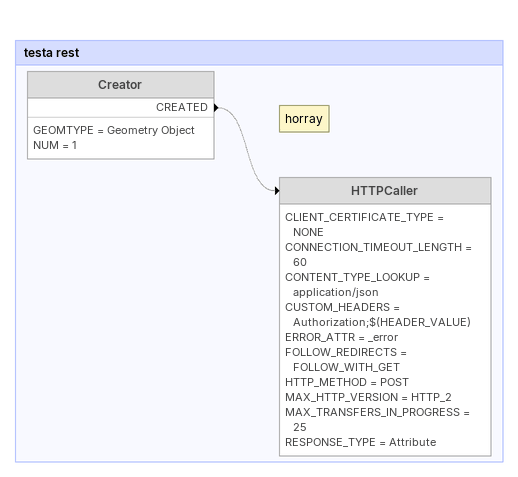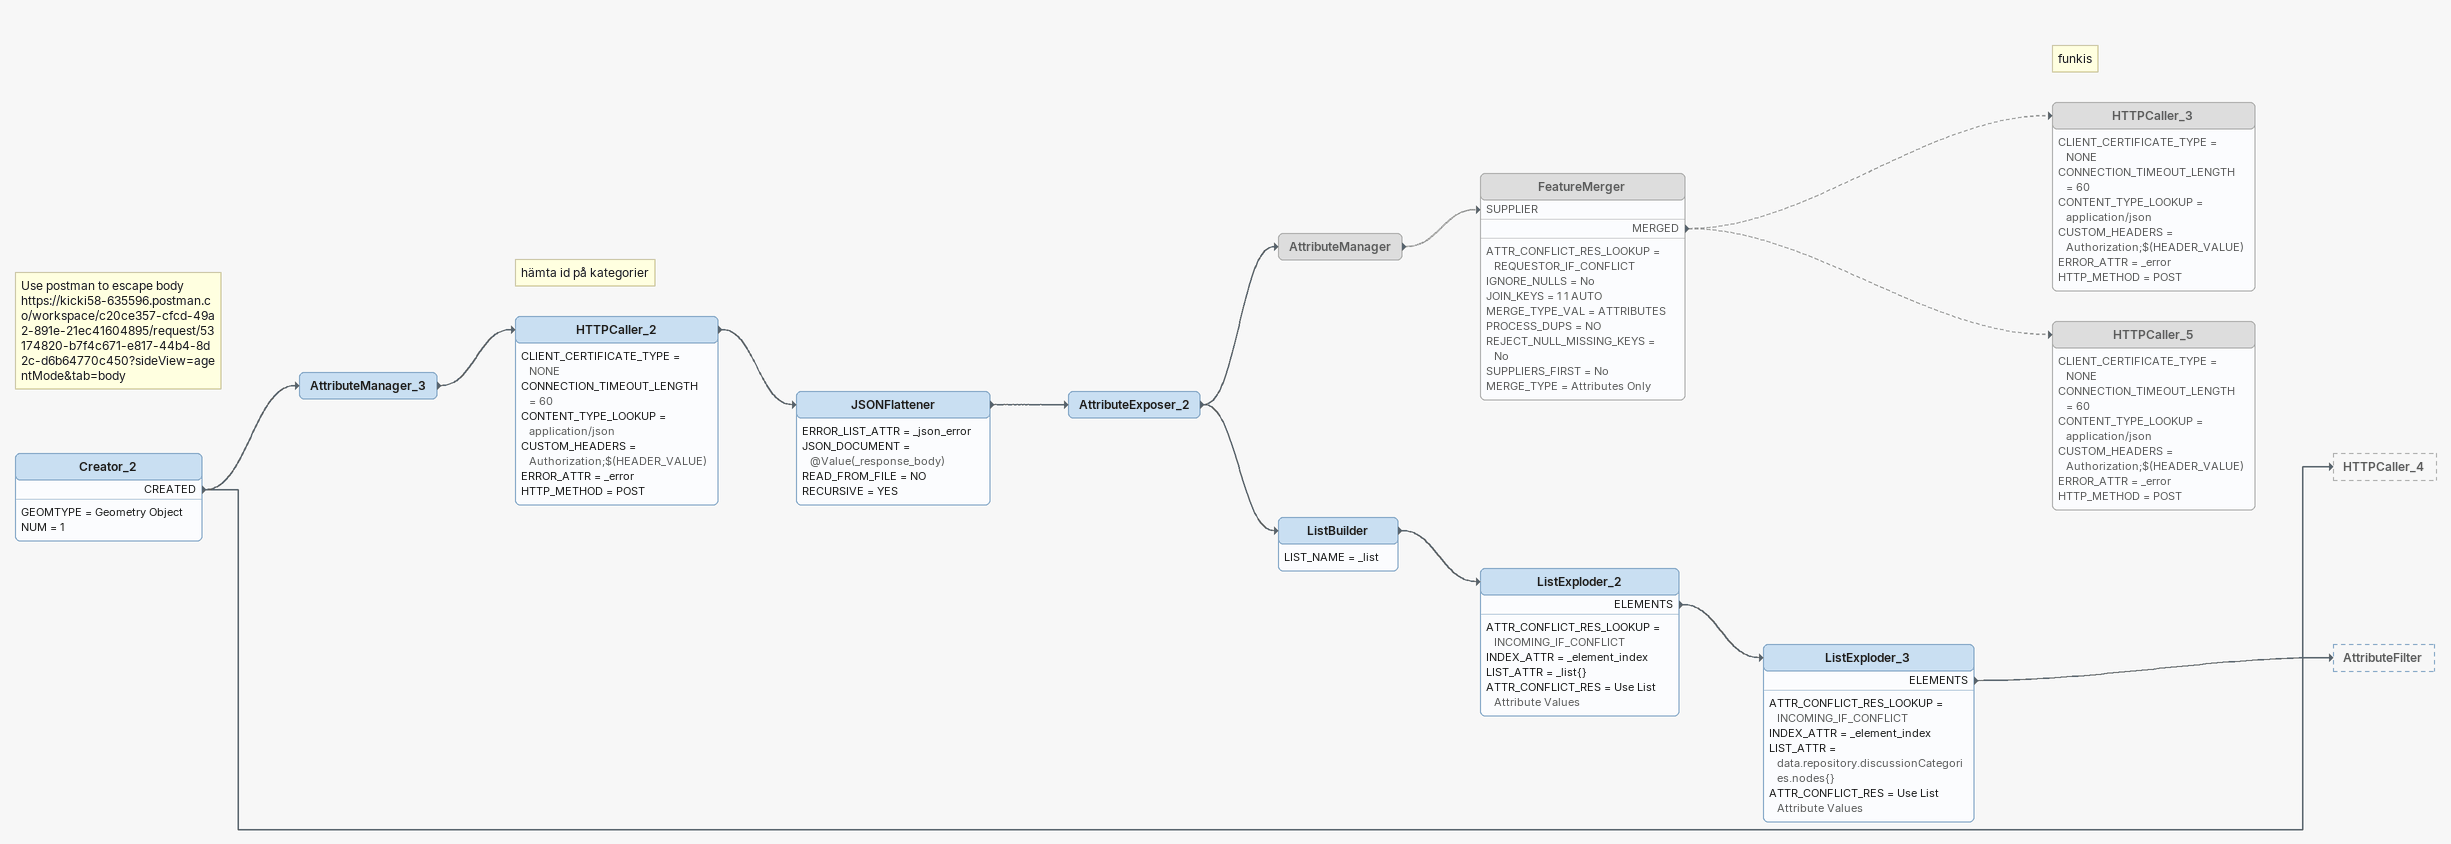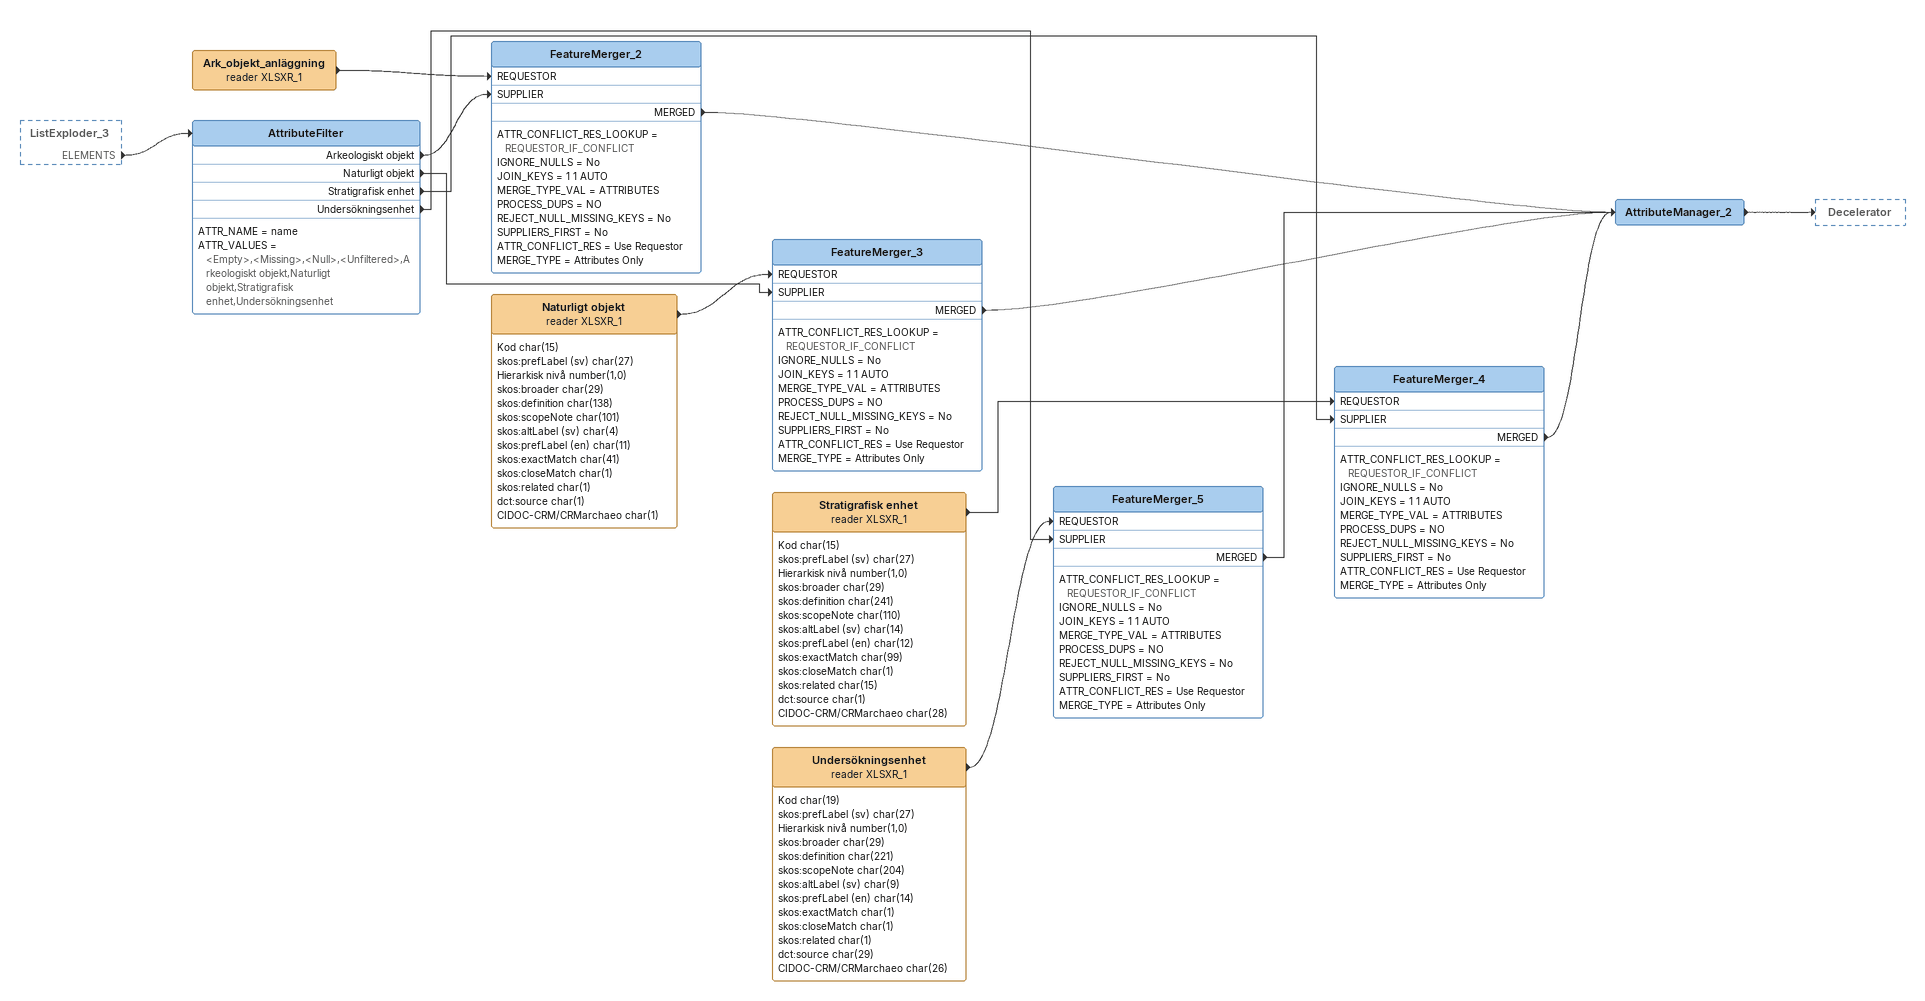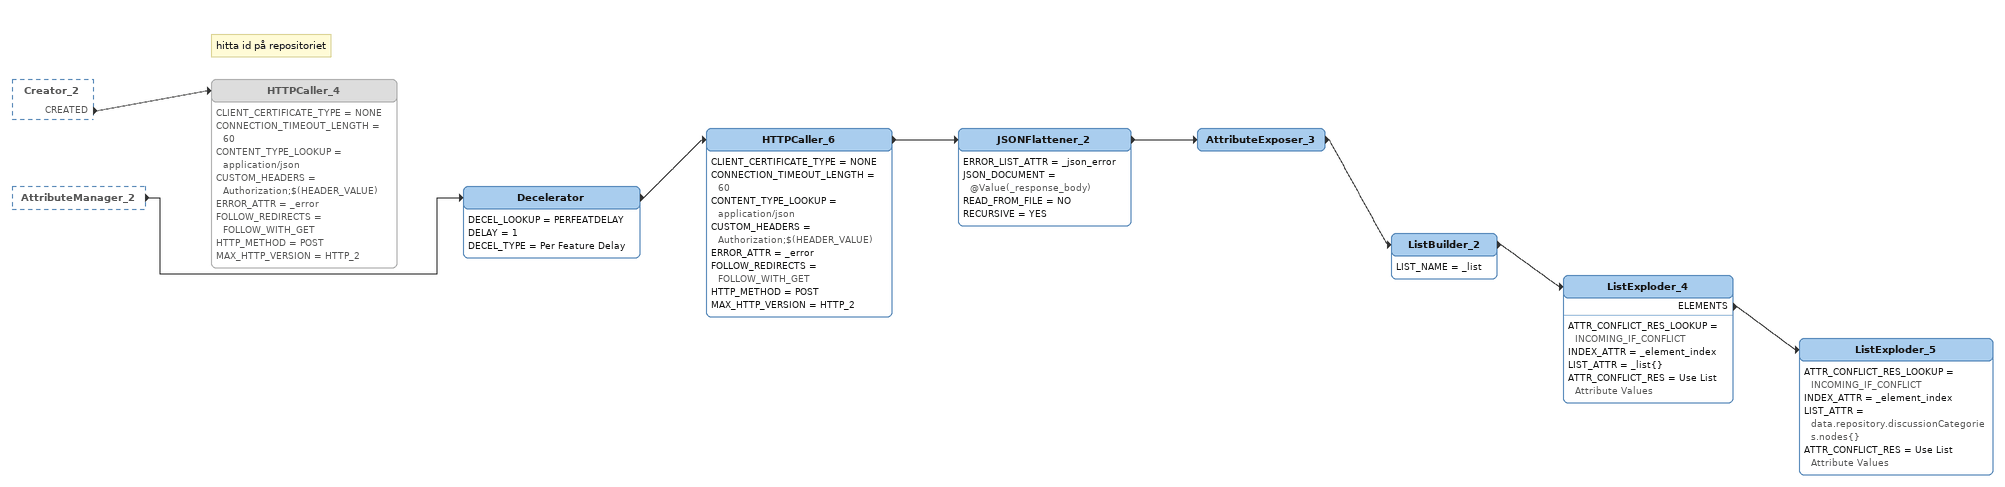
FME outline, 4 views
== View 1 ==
Bookmark: testa rest
Creator [off]
    GEOMTYPE = Geometry Object
    NUM = 1
    CREATED -> HTTPCaller [off]
Note: horray
HTTPCaller [off]
    CLIENT_CERTIFICATE_TYPE = NONE
    CONNECTION_TIMEOUT_LENGTH = 60
    CONTENT_TYPE_LOOKUP = application/json
    CUSTOM_HEADERS = Authorization;$(HEADER_VALUE)
    ERROR_ATTR = _error
    FOLLOW_REDIRECTS = FOLLOW_WITH_GET
    HTTP_METHOD = POST
    MAX_HTTP_VERSION = HTTP_2
    MAX_TRANSFERS_IN_PROGRESS = 25
    RESPONSE_TYPE = Attribute

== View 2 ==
Creator_2
    GEOMTYPE = Geometry Object
    NUM = 1
    CREATED -> AttributeManager_3
    CREATED -> HTTPCaller_4
Note: Use postman to escape body / https://kicki58-635596.postman.co/workspace/c20ce357-cfcd-49a2-891e-21ec41604895/request/53174820-b7f4c671-e817-44b4-8d2c-d6b64770c450?sideView=agentMode&tab=body
AttributeManager_3
    -> HTTPCaller_2
Note: hämta id på kategorier
HTTPCaller_2
    CLIENT_CERTIFICATE_TYPE = NONE
    CONNECTION_TIMEOUT_LENGTH = 60
    CONTENT_TYPE_LOOKUP = application/json
    CUSTOM_HEADERS = Authorization;$(HEADER_VALUE)
    ERROR_ATTR = _error
    HTTP_METHOD = POST
    -> JSONFlattener
JSONFlattener
    ERROR_LIST_ATTR = _json_error
    JSON_DOCUMENT = @Value(_response_body)
    READ_FROM_FILE = NO
    RECURSIVE = YES
    -> AttributeExposer_2
AttributeExposer_2
    -> AttributeManager
    -> ListBuilder
AttributeManager [off]
    -> FeatureMerger [SUPPLIER] [off]
FeatureMerger [off]
    ATTR_CONFLICT_RES_LOOKUP = REQUESTOR_IF_CONFLICT
    IGNORE_NULLS = No
    JOIN_KEYS = 1 1 AUTO
    MERGE_TYPE_VAL = ATTRIBUTES
    PROCESS_DUPS = NO
    REJECT_NULL_MISSING_KEYS = No
    SUPPLIERS_FIRST = No
    MERGE_TYPE = Attributes Only
    MERGED -> HTTPCaller_3 [off]
    MERGED -> HTTPCaller_5 [off]
Note: funkis
HTTPCaller_3 [off]
    CLIENT_CERTIFICATE_TYPE = NONE
    CONNECTION_TIMEOUT_LENGTH = 60
    CONTENT_TYPE_LOOKUP = application/json
    CUSTOM_HEADERS = Authorization;$(HEADER_VALUE)
    ERROR_ATTR = _error
    HTTP_METHOD = POST
HTTPCaller_5 [off]
    CLIENT_CERTIFICATE_TYPE = NONE
    CONNECTION_TIMEOUT_LENGTH = 60
    CONTENT_TYPE_LOOKUP = application/json
    CUSTOM_HEADERS = Authorization;$(HEADER_VALUE)
    ERROR_ATTR = _error
    HTTP_METHOD = POST
ListBuilder
    LIST_NAME = _list
    -> ListExploder_2
ListExploder_2
    ATTR_CONFLICT_RES_LOOKUP = INCOMING_IF_CONFLICT
    INDEX_ATTR = _element_index
    LIST_ATTR = _list{}
    ATTR_CONFLICT_RES = Use List Attribute Values
    ELEMENTS -> ListExploder_3
ListExploder_3
    ATTR_CONFLICT_RES_LOOKUP = INCOMING_IF_CONFLICT
    INDEX_ATTR = _element_index
    LIST_ATTR = data.repository.discussionCategories.nodes{}
    ATTR_CONFLICT_RES = Use List Attribute Values
    ELEMENTS -> AttributeFilter

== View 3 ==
ListExploder_3 [outside]
    ELEMENTS -> AttributeFilter
AttributeFilter
    ATTR_NAME = name
    ATTR_VALUES = <Empty>,<Missing>,<Null>,<Unfiltered>,Arkeologiskt objekt,Naturligt objekt,Stratigrafisk enhet,Undersökningsenhet
    Arkeologiskt objekt -> FeatureMerger_2 [SUPPLIER]
    Naturligt objekt -> FeatureMerger_3 [SUPPLIER]
    Stratigrafisk enhet -> FeatureMerger_4 [SUPPLIER]
    Undersökningsenhet -> FeatureMerger_5 [SUPPLIER]
Ark_objekt_anläggning (reader XLSXR_1)
    -> FeatureMerger_2 [REQUESTOR]
FeatureMerger_2
    ATTR_CONFLICT_RES_LOOKUP = REQUESTOR_IF_CONFLICT
    IGNORE_NULLS = No
    JOIN_KEYS = 1 1 AUTO
    MERGE_TYPE_VAL = ATTRIBUTES
    PROCESS_DUPS = NO
    REJECT_NULL_MISSING_KEYS = No
    SUPPLIERS_FIRST = No
    ATTR_CONFLICT_RES = Use Requestor
    MERGE_TYPE = Attributes Only
    MERGED -> AttributeManager_2
Naturligt objekt (reader XLSXR_1)
    attributes: Kod char(15), skos:prefLabel (sv) char(27), Hierarkisk nivå number(1,0), skos:broader char(29), skos:definition char(138), skos:scopeNote char(101), skos:altLabel (sv) char(4), skos:prefLabel (en) char(11), skos:exactMatch char(41), skos:closeMatch char(1), skos:related char(1), dct:source char(1), CIDOC-CRM/CRMarchaeo char(1)
    -> FeatureMerger_3 [REQUESTOR]
FeatureMerger_3
    ATTR_CONFLICT_RES_LOOKUP = REQUESTOR_IF_CONFLICT
    IGNORE_NULLS = No
    JOIN_KEYS = 1 1 AUTO
    MERGE_TYPE_VAL = ATTRIBUTES
    PROCESS_DUPS = NO
    REJECT_NULL_MISSING_KEYS = No
    SUPPLIERS_FIRST = No
    ATTR_CONFLICT_RES = Use Requestor
    MERGE_TYPE = Attributes Only
    MERGED -> AttributeManager_2
Undersökningsenhet (reader XLSXR_1)
    attributes: Kod char(19), skos:prefLabel (sv) char(27), Hierarkisk nivå number(1,0), skos:broader char(29), skos:definition char(221), skos:scopeNote char(204), skos:altLabel (sv) char(9), skos:prefLabel (en) char(14), skos:exactMatch char(1), skos:closeMatch char(1), skos:related char(1), dct:source char(29), CIDOC-CRM/CRMarchaeo char(26)
    -> FeatureMerger_5 [REQUESTOR]
FeatureMerger_5
    ATTR_CONFLICT_RES_LOOKUP = REQUESTOR_IF_CONFLICT
    IGNORE_NULLS = No
    JOIN_KEYS = 1 1 AUTO
    MERGE_TYPE_VAL = ATTRIBUTES
    PROCESS_DUPS = NO
    REJECT_NULL_MISSING_KEYS = No
    SUPPLIERS_FIRST = No
    ATTR_CONFLICT_RES = Use Requestor
    MERGE_TYPE = Attributes Only
    MERGED -> AttributeManager_2
Stratigrafisk enhet (reader XLSXR_1)
    attributes: Kod char(15), skos:prefLabel (sv) char(27), Hierarkisk nivå number(1,0), skos:broader char(29), skos:definition char(241), skos:scopeNote char(110), skos:altLabel (sv) char(14), skos:prefLabel (en) char(12), skos:exactMatch char(99), skos:closeMatch char(1), skos:related char(15), dct:source char(1), CIDOC-CRM/CRMarchaeo char(28)
    -> FeatureMerger_4 [REQUESTOR]
FeatureMerger_4
    ATTR_CONFLICT_RES_LOOKUP = REQUESTOR_IF_CONFLICT
    IGNORE_NULLS = No
    JOIN_KEYS = 1 1 AUTO
    MERGE_TYPE_VAL = ATTRIBUTES
    PROCESS_DUPS = NO
    REJECT_NULL_MISSING_KEYS = No
    SUPPLIERS_FIRST = No
    ATTR_CONFLICT_RES = Use Requestor
    MERGE_TYPE = Attributes Only
    MERGED -> AttributeManager_2
AttributeManager_2
    -> Decelerator

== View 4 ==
Creator_2 [outside]
    CREATED -> HTTPCaller_4
AttributeManager_2 [outside]
    -> Decelerator
Note: hitta id på repositoriet
HTTPCaller_4 [off]
    CLIENT_CERTIFICATE_TYPE = NONE
    CONNECTION_TIMEOUT_LENGTH = 60
    CONTENT_TYPE_LOOKUP = application/json
    CUSTOM_HEADERS = Authorization;$(HEADER_VALUE)
    ERROR_ATTR = _error
    FOLLOW_REDIRECTS = FOLLOW_WITH_GET
    HTTP_METHOD = POST
    MAX_HTTP_VERSION = HTTP_2
Decelerator
    DECEL_LOOKUP = PERFEATDELAY
    DELAY = 1
    DECEL_TYPE = Per Feature Delay
    -> HTTPCaller_6
HTTPCaller_6
    CLIENT_CERTIFICATE_TYPE = NONE
    CONNECTION_TIMEOUT_LENGTH = 60
    CONTENT_TYPE_LOOKUP = application/json
    CUSTOM_HEADERS = Authorization;$(HEADER_VALUE)
    ERROR_ATTR = _error
    FOLLOW_REDIRECTS = FOLLOW_WITH_GET
    HTTP_METHOD = POST
    MAX_HTTP_VERSION = HTTP_2
    -> JSONFlattener_2
JSONFlattener_2
    ERROR_LIST_ATTR = _json_error
    JSON_DOCUMENT = @Value(_response_body)
    READ_FROM_FILE = NO
    RECURSIVE = YES
    -> AttributeExposer_3
AttributeExposer_3
    -> ListBuilder_2
ListBuilder_2
    LIST_NAME = _list
    -> ListExploder_4
ListExploder_4
    ATTR_CONFLICT_RES_LOOKUP = INCOMING_IF_CONFLICT
    INDEX_ATTR = _element_index
    LIST_ATTR = _list{}
    ATTR_CONFLICT_RES = Use List Attribute Values
    ELEMENTS -> ListExploder_5
ListExploder_5
    ATTR_CONFLICT_RES_LOOKUP = INCOMING_IF_CONFLICT
    INDEX_ATTR = _element_index
    LIST_ATTR = data.repository.discussionCategories.nodes{}
    ATTR_CONFLICT_RES = Use List Attribute Values
